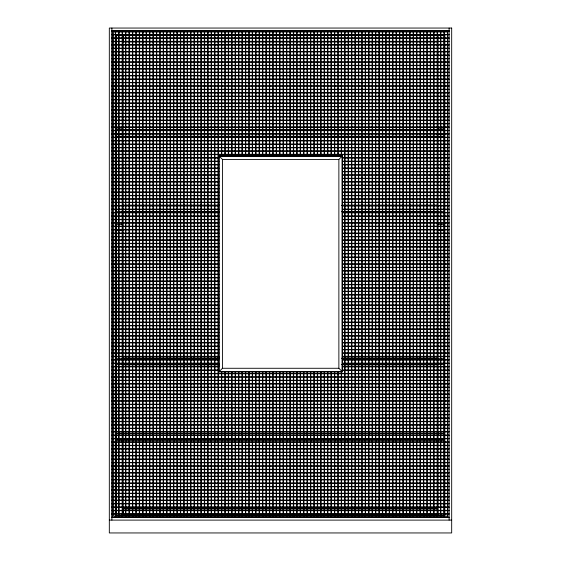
<?xml version="1.0" encoding="UTF-8"?>
<svg xmlns="http://www.w3.org/2000/svg" width="561" height="561" viewBox="0 0 561 561"><rect width="100%" height="100%" fill="white"/><g stroke="black" fill="none" stroke-linecap="round" stroke-linejoin="round"><path stroke-width="0.84" d="M342.294 371.698L338.872 368.275L338.872 159.436L342.294 156.007L219.042 156.007L219.042 371.698L342.294 371.698L342.294 156.007M219.042 371.698L222.472 368.275L222.472 159.436L219.042 156.007M111.884 30.617L449.116 30.617M111.884 31.044L449.116 31.044M111.884 31.388L449.116 31.388M447.741 31.984L113.595 31.984L113.595 516.176L447.741 516.176M111.884 34.473L449.116 34.473M111.884 34.81L449.116 34.81M116.204 35.062L444.529 35.07L444.529 515.489L116.204 515.489M116.541 35.406L122.705 35.406M123.013 35.406L437.643 35.406M438.022 35.406L444.186 35.406M111.884 37.896L449.116 37.896M111.884 38.239L449.116 38.239M111.884 41.318L449.116 41.318M123.013 41.57L437.643 41.57M111.884 41.661L449.116 41.661M111.884 44.74L449.116 44.74M111.884 45.083L449.116 45.083M111.884 48.169L449.116 48.169M111.884 48.505L449.116 48.505M111.884 51.591L449.116 51.591M111.884 51.935L449.116 51.935M111.884 55.013L449.116 55.013M111.884 55.357L449.116 55.357M111.884 58.435L449.116 58.435M111.884 58.779L449.116 58.779M111.884 61.857L449.116 61.857M111.884 62.201L449.116 62.201M111.884 65.286L449.116 65.286M111.884 65.623L449.116 65.623M111.884 68.708L449.116 68.708M111.884 69.052L449.116 69.052M111.884 72.131L449.116 72.131M111.884 72.474L449.116 72.474M111.884 75.553L449.116 75.553M111.884 75.896L449.116 75.896M111.884 78.975L449.116 78.975M111.884 79.318L449.116 79.318M111.884 82.404L449.116 82.404M111.884 82.748L449.116 82.748M111.884 85.826L449.116 85.826M111.884 86.17L449.116 86.17M111.884 89.248L449.116 89.248M111.884 89.592L449.116 89.592M111.884 92.67L449.116 92.67M111.884 93.014L449.116 93.014M111.884 96.099L449.116 96.099M111.884 96.436L449.116 96.436M111.884 99.521L449.116 99.521M111.884 99.865L449.116 99.865M111.884 102.944L449.116 102.944M111.884 103.287L449.116 103.287M111.884 106.366L449.116 106.366M111.884 106.709L449.116 106.709M111.884 109.788L449.116 109.788M111.884 110.131L449.116 110.131M111.884 113.217L449.116 113.217M111.884 113.553L449.116 113.553M111.884 116.639L449.116 116.639M111.884 116.983L449.116 116.983M111.884 120.061L449.116 120.061M111.884 120.405L449.116 120.405M111.884 123.483L449.116 123.483M111.884 123.827L449.116 123.827M111.884 126.912L449.116 126.912M111.884 127.249L449.116 127.249M116.541 128.069L122.705 128.069M438.022 128.069L444.186 128.069M116.169 129.815L444.529 129.815M116.169 130.159L444.494 130.159M111.884 130.334L449.116 130.334M111.884 130.678L449.116 130.678M111.884 133.756L449.116 133.756M111.884 134.1L449.116 134.1M116.541 134.226L122.705 134.226M438.022 134.226L444.186 134.226M116.169 136.316L444.494 136.316M116.169 136.66L444.529 136.66M111.884 137.179L449.116 137.179M111.884 137.522L449.116 137.522M111.884 140.601L449.116 140.601M111.884 140.944L449.116 140.944M111.884 144.03L449.116 144.03M111.884 144.366L449.116 144.366M111.884 147.452L449.116 147.452M111.884 147.795L449.116 147.795M111.884 150.874L449.116 150.874M111.884 151.218L449.116 151.218M111.884 154.296L449.116 154.296M111.884 154.64L449.116 154.64M219.218 156.182L342.126 156.182L342.126 371.529M111.884 157.718L218.874 157.718M342.469 157.718L449.116 157.718M111.884 158.062L218.874 158.062M342.469 158.062L449.116 158.062M222.472 159.436L338.872 159.436M111.884 161.147L218.874 161.147M342.469 161.147L449.116 161.147M111.884 161.484L218.874 161.484M342.469 161.484L449.116 161.484M111.884 164.569L218.874 164.569M342.469 164.569L449.116 164.569M111.884 164.913L218.874 164.913M342.469 164.913L449.116 164.913M111.884 167.991L218.874 167.991M342.469 167.991L449.116 167.991M111.884 168.335L218.874 168.335M342.469 168.335L449.116 168.335M111.884 171.414L218.874 171.414M342.469 171.414L449.116 171.414M111.884 171.757L218.874 171.757M342.469 171.757L449.116 171.757M111.884 174.843L218.874 174.843M342.469 174.843L449.116 174.843M111.884 175.179L218.874 175.179M342.469 175.179L449.116 175.179M116.541 175.537L122.705 175.537M438.022 175.537L444.186 175.537M111.884 178.265L218.874 178.265M342.469 178.265L449.116 178.265M111.884 178.608L218.874 178.608M342.469 178.608L449.116 178.608M111.884 181.687L218.874 181.687M342.469 181.687L449.116 181.687M111.884 182.03L218.874 182.03M342.469 182.03L449.116 182.03M111.884 185.109L218.874 185.109M342.469 185.109L449.116 185.109M111.884 185.453L218.874 185.453M342.469 185.453L449.116 185.453M111.884 188.531L218.874 188.531M342.469 188.531L449.116 188.531M111.884 188.875L218.874 188.875M342.469 188.875L449.116 188.875M111.884 191.96L218.874 191.96M342.469 191.96L449.116 191.96M111.884 192.297L218.874 192.297M342.469 192.297L449.116 192.297M111.884 195.382L218.874 195.382M342.469 195.382L449.116 195.382M111.884 195.726L218.874 195.726M342.469 195.726L449.116 195.726M111.884 198.804L218.874 198.804M342.469 198.804L449.116 198.804M111.884 199.148L218.874 199.148M342.469 199.148L449.116 199.148M111.884 202.226L218.874 202.226M342.469 202.226L449.116 202.226M111.884 202.57L218.874 202.57M342.469 202.57L449.116 202.57M123.048 205.13L219.456 205.13M342.154 205.13L437.678 205.13M116.541 205.473L219.049 205.473M341.677 205.473L437.145 205.473M438.022 205.473L444.494 205.473M111.884 205.649L218.874 205.649M342.469 205.649L449.116 205.649M111.884 205.992L218.874 205.992M342.469 205.992L449.116 205.992M111.884 209.078L218.874 209.078M342.469 209.078L449.116 209.078M111.884 209.421L218.874 209.421M342.469 209.421L449.116 209.421M116.541 211.637L219.049 211.637M341.677 211.637L437.145 211.637M438.022 211.637L444.494 211.637M123.048 211.981L219.456 211.981M342.154 211.981L437.678 211.981M111.884 212.5L218.874 212.5M342.469 212.5L449.116 212.5M111.884 212.843L218.874 212.843M342.469 212.843L449.116 212.843M111.884 215.922L218.874 215.922M342.469 215.922L449.116 215.922M111.884 216.266L218.874 216.266M342.469 216.266L449.116 216.266M111.884 219.344L218.874 219.344M342.469 219.344L449.116 219.344M111.884 219.688L218.874 219.688M342.469 219.688L449.116 219.688M111.884 222.773L218.874 222.773M342.469 222.773L449.116 222.773M111.884 223.11L218.874 223.11M342.469 223.11L449.116 223.11M116.541 224.309L122.705 224.309M438.022 224.309L444.186 224.309M111.884 226.195L218.874 226.195M342.469 226.195L449.116 226.195M111.884 226.539L218.874 226.539M342.469 226.539L449.116 226.539M111.884 229.617L218.874 229.617M342.469 229.617L449.116 229.617M111.884 229.961L218.874 229.961M342.469 229.961L449.116 229.961M116.541 230.466L122.705 230.466M438.022 230.466L444.186 230.466M111.884 233.039L218.874 233.039M342.469 233.039L449.116 233.039M111.884 233.383L218.874 233.383M342.469 233.383L449.116 233.383M111.884 236.462L218.874 236.462M342.469 236.462L449.116 236.462M111.884 236.805L218.874 236.805M342.469 236.805L449.116 236.805M111.884 239.891L218.874 239.891M342.469 239.891L449.116 239.891M111.884 240.227L218.874 240.227M342.469 240.227L449.116 240.227M111.884 243.313L218.874 243.313M342.469 243.313L449.116 243.313M111.884 243.656L218.874 243.656M342.469 243.656L449.116 243.656M111.884 246.735L218.874 246.735M342.469 246.735L449.116 246.735M111.884 247.078L218.874 247.078M342.469 247.078L449.116 247.078M111.884 250.157L218.874 250.157M342.469 250.157L449.116 250.157M111.884 250.501L218.874 250.501M342.469 250.501L449.116 250.501M111.884 253.586L218.874 253.586M342.469 253.586L449.116 253.586M111.884 253.923L218.874 253.923M342.469 253.923L449.116 253.923M111.884 257.008L218.874 257.008M342.469 257.008L449.116 257.008M111.884 257.352L218.874 257.352M342.469 257.352L449.116 257.352M111.884 260.43L218.874 260.43M342.469 260.43L449.116 260.43M111.884 260.774L218.874 260.774M342.469 260.774L449.116 260.774M111.884 263.852L218.874 263.852M342.469 263.852L449.116 263.852M111.884 264.196L218.874 264.196M342.469 264.196L449.116 264.196M111.884 267.274L218.874 267.274M342.469 267.274L449.116 267.274M111.884 267.618L218.874 267.618M342.469 267.618L449.116 267.618M111.884 270.704L218.874 270.704M342.469 270.704L449.116 270.704M111.884 271.04L218.874 271.04M342.469 271.04L449.116 271.04M111.884 274.126L218.874 274.126M342.469 274.126L449.116 274.126M111.884 274.469L218.874 274.469M342.469 274.469L449.116 274.469M111.884 277.548L218.874 277.548M342.469 277.548L449.116 277.548M111.884 277.891L218.874 277.891M342.469 277.891L449.116 277.891M111.884 280.97L218.874 280.97M342.469 280.97L449.116 280.97M111.884 281.313L218.874 281.313M342.469 281.313L449.116 281.313M111.884 284.392L218.874 284.392M342.469 284.392L449.116 284.392M111.884 284.736L218.874 284.736M342.469 284.736L449.116 284.736M111.884 287.821L218.874 287.821M342.469 287.821L449.116 287.821M111.884 288.165L218.874 288.165M342.469 288.165L449.116 288.165M111.884 291.243L218.874 291.243M342.469 291.243L449.116 291.243M111.884 291.587L218.874 291.587M342.469 291.587L449.116 291.587M111.884 294.665L218.874 294.665M342.469 294.665L449.116 294.665M111.884 295.009L218.874 295.009M342.469 295.009L449.116 295.009M111.884 298.087L218.874 298.087M342.469 298.087L449.116 298.087M111.884 298.431L218.874 298.431M342.469 298.431L449.116 298.431M111.884 301.516L218.874 301.516M342.469 301.516L449.116 301.516M111.884 301.853L218.874 301.853M342.469 301.853L449.116 301.853M111.884 304.939L218.874 304.939M342.469 304.939L449.116 304.939M111.884 305.282L218.874 305.282M342.469 305.282L449.116 305.282M111.884 308.361L218.874 308.361M342.469 308.361L449.116 308.361M111.884 308.704L218.874 308.704M342.469 308.704L449.116 308.704M111.884 311.783L218.874 311.783M342.469 311.783L449.116 311.783M111.884 312.126L218.874 312.126M342.469 312.126L449.116 312.126M111.884 315.205L218.874 315.205M342.469 315.205L449.116 315.205M111.884 315.548L218.874 315.548M342.469 315.548L449.116 315.548M111.884 318.634L218.874 318.634M342.469 318.634L449.116 318.634M111.884 318.971L218.874 318.971M342.469 318.971L449.116 318.971M111.884 322.056L218.874 322.056M342.469 322.056L449.116 322.056M111.884 322.4L218.874 322.4M342.469 322.4L449.116 322.4M111.884 325.478L218.874 325.478M342.469 325.478L449.116 325.478M111.884 325.822L218.874 325.822M342.469 325.822L449.116 325.822M111.884 328.9L218.874 328.9M342.469 328.9L449.116 328.9M111.884 329.244L218.874 329.244M342.469 329.244L449.116 329.244M111.884 332.329L218.874 332.329M342.469 332.329L449.116 332.329M111.884 332.666L218.874 332.666M342.469 332.666L449.116 332.666M111.884 335.751L218.874 335.751M342.469 335.751L449.116 335.751M111.884 336.095L218.874 336.095M342.469 336.095L449.116 336.095M111.884 339.174L218.874 339.174M342.469 339.174L449.116 339.174M111.884 339.517L218.874 339.517M342.469 339.517L449.116 339.517M111.884 342.596L218.874 342.596M342.469 342.596L449.116 342.596M111.884 342.939L218.874 342.939M342.469 342.939L449.116 342.939M111.884 346.018L218.874 346.018M342.469 346.018L449.116 346.018M111.884 346.361L218.874 346.361M342.469 346.361L449.116 346.361M111.884 349.447L218.874 349.447M342.469 349.447L449.116 349.447M111.884 349.784L218.874 349.784M342.469 349.784L449.116 349.784M111.884 352.869L218.874 352.869M342.469 352.869L449.116 352.869M111.884 353.213L218.874 353.213M342.469 353.213L449.116 353.213M111.884 356.291L218.874 356.291M342.469 356.291L449.116 356.291M111.884 356.635L218.874 356.635M342.469 356.635L449.116 356.635M123.048 357.995L219.456 357.995M342.154 357.995L437.678 357.995M116.541 358.339L219.049 358.339M341.677 358.339L437.145 358.339M438.022 358.339L444.494 358.339M111.884 359.713L218.874 359.713M342.469 359.713L449.116 359.713M111.884 360.057L218.874 360.057M342.469 360.057L449.116 360.057M111.884 363.135L218.874 363.135M342.469 363.135L449.116 363.135M111.884 363.479L218.874 363.479M342.469 363.479L449.116 363.479M116.541 364.503L219.049 364.503M341.677 364.503L437.145 364.503M438.022 364.503L444.494 364.503M123.048 364.846L219.456 364.846M342.154 364.846L437.678 364.846M111.884 366.564L218.874 366.564M342.469 366.564L449.116 366.564M111.884 366.901L218.874 366.901M342.469 366.901L449.116 366.901M222.472 368.275L338.872 368.275M111.884 369.987L218.874 369.987M342.469 369.987L449.116 369.987M111.884 370.33L218.874 370.33M342.469 370.33L449.116 370.33M111.884 373.409L449.116 373.409M111.884 373.752L449.116 373.752M111.884 376.831L449.116 376.831M111.884 377.174L449.116 377.174M111.884 380.26L449.116 380.26M111.884 380.596L449.116 380.596M111.884 383.682L449.116 383.682M111.884 384.026L449.116 384.026M111.884 387.104L449.116 387.104M111.884 387.448L449.116 387.448M111.884 390.526L449.116 390.526M111.884 390.87L449.116 390.87M111.884 393.948L449.116 393.948M111.884 394.292L449.116 394.292M111.884 397.377L449.116 397.377M111.884 397.714L449.116 397.714M111.884 400.799L449.116 400.799M111.884 401.143L449.116 401.143M111.884 404.222L449.116 404.222M111.884 404.565L449.116 404.565M111.884 407.644L449.116 407.644M111.884 407.987L449.116 407.987M111.884 411.066L449.116 411.066M111.884 411.409L449.116 411.409M111.884 414.495L449.116 414.495M111.884 414.838L449.116 414.838M111.884 417.917L449.116 417.917M111.884 418.261L449.116 418.261M111.884 421.339L449.116 421.339M111.884 421.683L449.116 421.683M111.884 424.761L449.116 424.761M111.884 425.105L449.116 425.105M111.884 428.19L449.116 428.19M111.884 428.527L449.116 428.527M111.884 431.612L449.116 431.612M111.884 431.956L449.116 431.956M116.169 433.316L444.529 433.316M116.169 433.66L444.494 433.66M111.884 435.034L449.116 435.034M111.884 435.378L449.116 435.378M111.884 438.457L449.116 438.457M111.884 438.8L449.116 438.8M116.169 439.824L444.494 439.824M116.169 440.161L444.529 440.161M111.884 441.879L449.116 441.879M111.884 442.222L449.116 442.222M111.884 445.308L449.116 445.308M111.884 445.644L449.116 445.644M111.884 448.73L449.116 448.73M111.884 449.073L449.116 449.073M111.884 452.152L449.116 452.152M111.884 452.496L449.116 452.496M111.884 455.574L449.116 455.574M111.884 455.918L449.116 455.918M111.884 459.003L449.116 459.003M111.884 459.34L449.116 459.34M111.884 462.425L449.116 462.425M111.884 462.769L449.116 462.769M111.884 465.847L449.116 465.847M111.884 466.191L449.116 466.191M111.884 469.269L449.116 469.269M111.884 469.613L449.116 469.613M111.884 472.692L449.116 472.692M111.884 473.035L449.116 473.035M111.884 476.121L449.116 476.121M111.884 476.457L449.116 476.457M111.884 479.543L449.116 479.543M111.884 479.886L449.116 479.886M111.884 482.965L449.116 482.965M111.884 483.309L449.116 483.309M111.884 486.387L449.116 486.387M111.884 486.731L449.116 486.731M111.884 489.809L449.116 489.809M111.884 490.153L449.116 490.153M111.884 493.238L449.116 493.238M111.884 493.582L449.116 493.582M111.884 496.66L449.116 496.66M111.884 497.004L449.116 497.004M111.884 500.082L449.116 500.082M111.884 500.426L449.116 500.426M111.884 503.505L449.116 503.505M111.884 503.848L449.116 503.848M111.884 506.934L449.116 506.934M111.884 507.27L449.116 507.27M123.013 508.981L437.643 508.981M111.884 510.356L449.116 510.356M111.884 510.699L449.116 510.699M111.884 513.778L449.116 513.778M111.884 514.121L449.116 514.121M123.013 515.138L437.643 515.138M111.884 517.2L449.116 517.2M111.884 517.544L449.116 517.544M109.318 520.11L451.682 520.11M449.116 28.05L449.116 520.11M447.741 30.617L447.741 517.544M447.405 30.617L447.405 517.544M444.319 30.617L444.319 517.544M444.186 35.07L444.186 515.489M443.975 30.617L443.975 517.544M440.897 30.617L440.897 517.544M440.553 30.617L440.553 517.544M438.022 35.07L438.022 515.489M437.475 30.617L437.475 517.544M437.131 30.617L437.131 517.544M434.053 30.617L434.053 517.544M433.709 30.617L433.709 517.544M430.624 30.617L430.624 517.544M430.28 30.617L430.28 517.544M427.202 30.617L427.202 517.544M426.858 30.617L426.858 517.544M423.779 30.617L423.779 517.544M423.436 30.617L423.436 517.544M420.357 30.617L420.357 517.544M420.014 30.617L420.014 517.544M416.928 30.617L416.928 517.544M416.592 30.617L416.592 517.544M413.506 30.617L413.506 517.544M413.162 30.617L413.162 517.544M410.084 30.617L410.084 517.544M409.74 30.617L409.74 517.544M406.662 30.617L406.662 517.544M406.318 30.617L406.318 517.544M403.24 30.617L403.24 517.544M402.896 30.617L402.896 517.544M399.811 30.617L399.811 517.544M399.474 30.617L399.474 517.544M396.389 30.617L396.389 517.544M396.045 30.617L396.045 517.544M392.966 30.617L392.966 517.544M392.623 30.617L392.623 517.544M389.544 30.617L389.544 517.544M389.201 30.617L389.201 517.544M386.115 30.617L386.115 517.544M385.779 30.617L385.779 517.544M382.693 30.617L382.693 517.544M382.35 30.617L382.35 517.544M379.271 30.617L379.271 517.544M378.927 30.617L378.927 517.544M375.849 30.617L375.849 517.544M375.505 30.617L375.505 517.544M372.427 30.617L372.427 517.544M372.083 30.617L372.083 517.544M368.998 30.617L368.998 517.544M368.661 30.617L368.661 517.544M365.576 30.617L365.576 517.544M365.232 30.617L365.232 517.544M362.154 30.617L362.154 517.544M361.81 30.617L361.81 517.544M358.731 30.617L358.731 517.544M358.388 30.617L358.388 517.544M355.309 30.617L355.309 517.544M354.966 30.617L354.966 517.544M351.88 30.617L351.88 517.544M351.537 30.617L351.537 517.544M348.458 30.617L348.458 517.544M348.115 30.617L348.115 517.544M345.036 30.617L345.036 517.544M344.692 30.617L344.692 517.544M341.614 30.617L341.614 155.839M341.614 371.866L341.614 517.544M341.27 30.617L341.27 155.839M341.27 371.866L341.27 517.544M338.185 30.617L338.185 155.839M338.185 371.866L338.185 517.544M337.848 30.617L337.848 155.839M337.848 371.866L337.848 517.544M334.763 30.617L334.763 155.839M334.763 371.866L334.763 517.544M334.419 30.617L334.419 155.839M334.419 371.866L334.419 517.544M331.341 30.617L331.341 155.839M331.341 371.866L331.341 517.544M330.997 30.617L330.997 155.839M330.997 371.866L330.997 517.544M327.919 30.617L327.919 155.839M327.919 371.866L327.919 517.544M327.575 30.617L327.575 155.839M327.575 371.866L327.575 517.544M324.496 30.617L324.496 155.839M324.496 371.866L324.496 517.544M324.153 30.617L324.153 155.839M324.153 371.866L324.153 517.544M321.067 30.617L321.067 155.839M321.067 371.866L321.067 517.544M320.731 30.617L320.731 155.839M320.731 371.866L320.731 517.544M317.645 30.617L317.645 155.839M317.645 371.866L317.645 517.544M317.302 30.617L317.302 155.839M317.302 371.866L317.302 517.544M314.223 30.617L314.223 155.839M314.223 371.866L314.223 517.544M313.88 30.617L313.88 155.839M313.88 371.866L313.88 517.544M310.801 30.617L310.801 155.839M310.801 371.866L310.801 517.544M310.457 30.617L310.457 155.839M310.457 371.866L310.457 517.544M307.372 30.617L307.372 155.839M307.372 371.866L307.372 517.544M307.035 30.617L307.035 155.839M307.035 371.866L307.035 517.544M303.95 30.617L303.95 155.839M303.95 371.866L303.95 517.544M303.606 30.617L303.606 155.839M303.606 371.866L303.606 517.544M300.528 30.617L300.528 155.839M300.528 371.866L300.528 517.544M300.184 30.617L300.184 155.839M300.184 371.866L300.184 517.544M297.106 30.617L297.106 155.839M297.106 371.866L297.106 517.544M296.762 30.617L296.762 155.839M296.762 371.866L296.762 517.544M293.684 30.617L293.684 155.839M293.684 371.866L293.684 517.544M293.34 30.617L293.34 155.839M293.34 371.866L293.34 517.544M290.254 30.617L290.254 155.839M290.254 371.866L290.254 517.544M289.918 30.617L289.918 155.839M289.918 371.866L289.918 517.544M286.832 30.617L286.832 155.839M286.832 371.866L286.832 517.544M286.489 30.617L286.489 155.839M286.489 371.866L286.489 517.544M283.41 30.617L283.41 155.839M283.41 371.866L283.41 517.544M283.067 30.617L283.067 155.839M283.067 371.866L283.067 517.544M279.988 30.617L279.988 155.839M279.988 371.866L279.988 517.544M279.644 30.617L279.644 155.839M279.644 371.866L279.644 517.544M276.566 30.617L276.566 155.839M276.566 371.866L276.566 517.544M276.222 30.617L276.222 155.839M276.222 371.866L276.222 517.544M273.137 30.617L273.137 155.839M273.137 371.866L273.137 517.544M272.793 30.617L272.793 155.839M272.793 371.866L272.793 517.544M269.715 30.617L269.715 155.839M269.715 371.866L269.715 517.544M269.371 30.617L269.371 155.839M269.371 371.866L269.371 517.544M266.293 30.617L266.293 155.839M266.293 371.866L266.293 517.544M265.949 30.617L265.949 155.839M265.949 371.866L265.949 517.544M262.871 30.617L262.871 155.839M262.871 371.866L262.871 517.544M262.527 30.617L262.527 155.839M262.527 371.866L262.527 517.544M259.441 30.617L259.441 155.839M259.441 371.866L259.441 517.544M259.105 30.617L259.105 155.839M259.105 371.866L259.105 517.544M256.019 30.617L256.019 155.839M256.019 371.866L256.019 517.544M255.676 30.617L255.676 155.839M255.676 371.866L255.676 517.544M252.597 30.617L252.597 155.839M252.597 371.866L252.597 517.544M252.254 30.617L252.254 155.839M252.254 371.866L252.254 517.544M249.175 30.617L249.175 155.839M249.175 371.866L249.175 517.544M248.832 30.617L248.832 155.839M248.832 371.866L248.832 517.544M245.753 30.617L245.753 155.839M245.753 371.866L245.753 517.544M245.409 30.617L245.409 155.839M245.409 371.866L245.409 517.544M242.324 30.617L242.324 155.839M242.324 371.866L242.324 517.544M241.987 30.617L241.987 155.839M241.987 371.866L241.987 517.544M238.902 30.617L238.902 155.839M238.902 371.866L238.902 517.544M238.558 30.617L238.558 155.839M238.558 371.866L238.558 517.544M235.48 30.617L235.48 155.839M235.48 371.866L235.48 517.544M235.136 30.617L235.136 155.839M235.136 371.866L235.136 517.544M232.058 30.617L232.058 155.839M232.058 371.866L232.058 517.544M231.714 30.617L231.714 155.839M231.714 371.866L231.714 517.544M228.636 30.617L228.636 155.839M228.636 371.866L228.636 517.544M228.292 30.617L228.292 155.839M228.292 371.866L228.292 517.544M225.206 30.617L225.206 155.839M225.206 371.866L225.206 517.544M224.863 30.617L224.863 155.839M224.863 371.866L224.863 517.544M221.784 30.617L221.784 155.839M221.784 371.866L221.784 517.544M221.441 30.617L221.441 155.839M221.441 371.866L221.441 517.544M218.362 30.617L218.362 517.544M218.019 30.617L218.019 517.544M214.94 30.617L214.94 517.544M214.597 30.617L214.597 517.544M211.511 30.617L211.511 517.544M211.174 30.617L211.174 517.544M208.089 30.617L208.089 517.544M207.745 30.617L207.745 517.544M204.667 30.617L204.667 517.544M204.323 30.617L204.323 517.544M201.245 30.617L201.245 517.544M200.901 30.617L200.901 517.544M197.823 30.617L197.823 517.544M197.479 30.617L197.479 517.544M194.394 30.617L194.394 517.544M194.057 30.617L194.057 517.544M190.971 30.617L190.971 517.544M190.628 30.617L190.628 517.544M187.549 30.617L187.549 517.544M187.206 30.617L187.206 517.544M184.127 30.617L184.127 517.544M183.784 30.617L183.784 517.544M180.698 30.617L180.698 517.544M180.362 30.617L180.362 517.544M177.276 30.617L177.276 517.544M176.932 30.617L176.932 517.544M173.854 30.617L173.854 517.544M173.51 30.617L173.51 517.544M170.432 30.617L170.432 517.544M170.088 30.617L170.088 517.544M167.01 30.617L167.01 517.544M166.666 30.617L166.666 517.544M163.581 30.617L163.581 517.544M163.244 30.617L163.244 517.544M160.158 30.617L160.158 517.544M159.815 30.617L159.815 517.544M156.736 30.617L156.736 517.544M156.393 30.617L156.393 517.544M153.314 30.617L153.314 517.544M152.971 30.617L152.971 517.544M149.892 30.617L149.892 517.544M149.549 30.617L149.549 517.544M146.463 30.617L146.463 517.544M146.119 30.617L146.119 517.544M143.041 30.617L143.041 517.544M142.697 30.617L142.697 517.544M139.619 30.617L139.619 517.544M139.275 30.617L139.275 517.544M136.197 30.617L136.197 517.544M135.853 30.617L135.853 517.544M132.768 30.617L132.768 517.544M132.431 30.617L132.431 517.544M129.346 30.617L129.346 517.544M129.002 30.617L129.002 517.544M125.923 30.617L125.923 517.544M125.58 30.617L125.58 517.544M123.048 35.07L123.048 515.482M123.013 35.07L123.013 41.914L437.643 41.914L437.643 35.062L437.678 515.489L437.643 508.638L123.013 508.638L123.013 515.482M122.705 35.07L122.705 515.489M122.501 30.617L122.501 517.544M122.158 30.617L122.158 517.544M119.079 30.617L119.079 517.544M118.736 30.617L118.736 517.544M116.541 35.07L116.541 515.489M115.65 30.617L115.65 517.544M115.314 30.617L115.314 517.544M112.228 30.617L112.228 517.544M111.884 28.05L111.884 520.11M451.682 28.05L109.318 28.05L109.318 532.95L451.682 532.95L451.682 28.05M444.831 34.894L116.169 34.894L116.169 515.664L444.831 515.664L444.831 34.894M342.469 155.839L218.874 155.839L218.874 371.866L342.469 371.866L342.469 155.839"/></g></svg>
